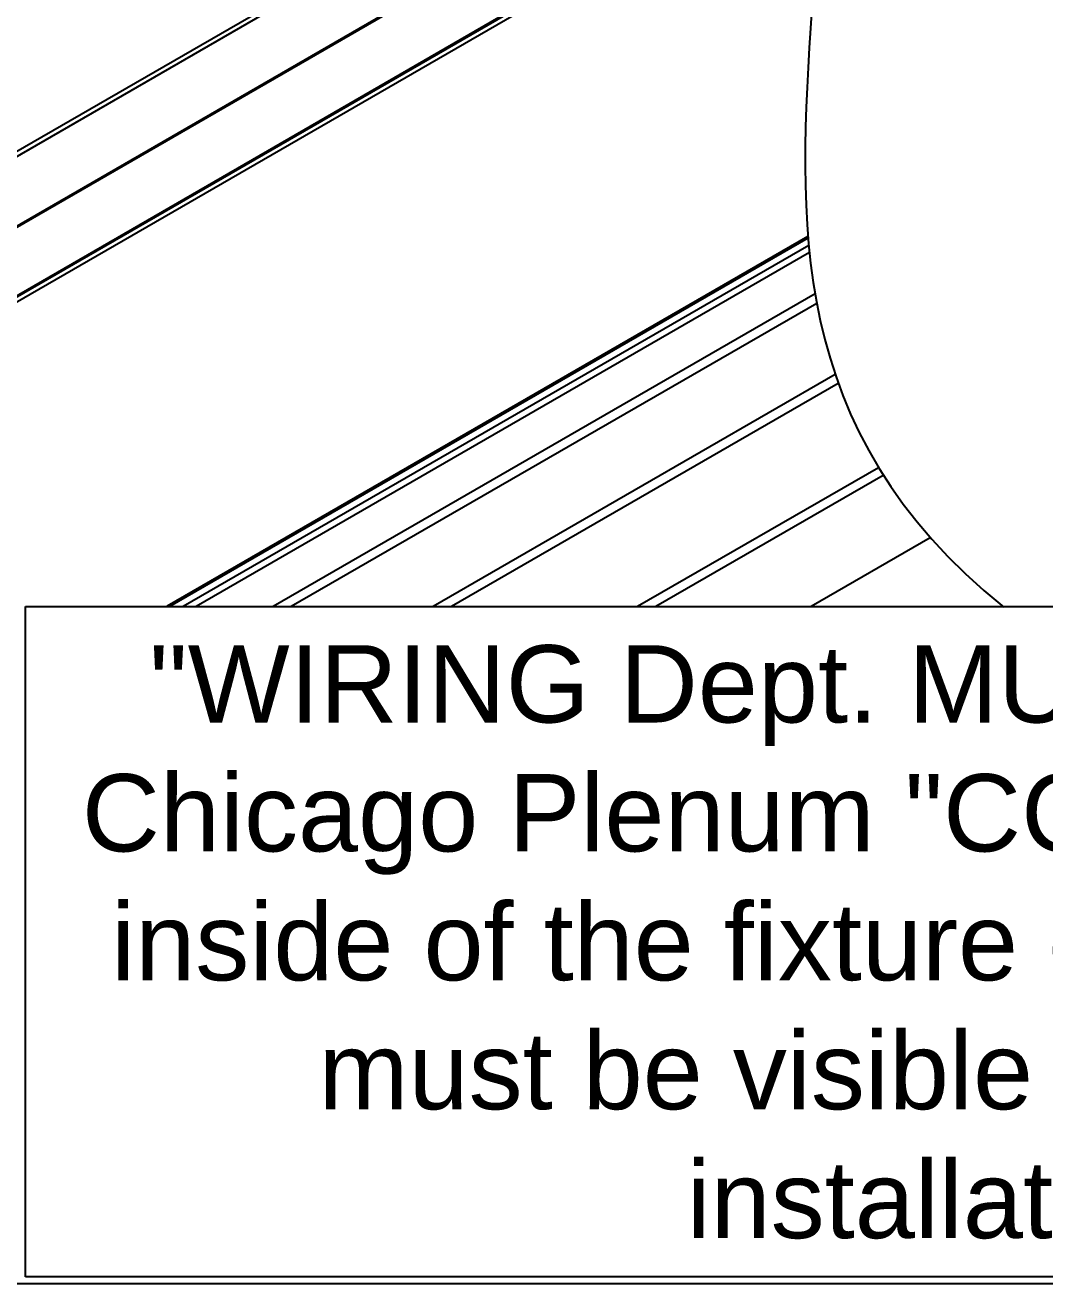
# Model space of a CAD drawing. Extents: x 0 to 13.3, y -7.3 to 0.
# Drawn here: x 5.13 to 8.425, y -7.31 to -3.241 of the extents above; entities that cross this region are included whole.
import ezdxf

# ---------------------------------------------------------------- set-up
doc = ezdxf.new("R2010")
doc.units = 0
doc.header["$LTSCALE"] = 0.5
doc.header["$MEASUREMENT"] = 0
doc.layers.add('FAB DWG', color=221, linetype='CONTINUOUS')
doc.layers.add('Housing', color=150, linetype='CONTINUOUS')
doc.layers.add('Text-Unprinted', color=131, linetype='CONTINUOUS', plot=False)
doc.styles.add('LSAD_Standard', font='arial.ttf')

msp = doc.modelspace()

# ---------------------------------------------------------------- linework, layer by layer
at = {"layer": 'Housing', "transparency": 16777216}
for p, q in [((5.0327, -3.689), (7.6265, -2.1916)), ((5.0398, -3.7012), (7.6302, -2.2058)), ((5.0398, -3.9266), (7.6699, -2.4083)), ((5.0398, -3.93), (7.6704, -2.4114)), ((5.0398, -4.1512), (7.6888, -2.6219)), ((5.0398, -4.1552), (7.6889, -2.6259)), ((5.0398, -4.1716), (7.6895, -2.6419)), ((7.6596, -3.9242), (5.5888, -5.1197)), ((5.5975, -5.1197), (7.66, -3.929)), ((5.64, -5.1197), (7.6621, -3.9523)), ((5.6824, -5.1197), (7.6644, -3.9755)), ((5.9307, -5.1197), (7.6825, -4.1084)), ((5.9307, -5.1197), (7.6825, -4.1084)), ((5.9898, -5.1197), (7.688, -4.1394)), ((6.448, -5.1197), (7.7475, -4.3696)), ((6.448, -5.1197), (7.7475, -4.3696)), ((6.5072, -5.1197), (7.7573, -4.398)), ((7.1092, -5.1197), (7.8873, -4.6706)), ((7.1092, -5.1197), (7.8873, -4.6706)), ((7.1684, -5.1197), (7.9029, -4.6957)), ((7.6697, -5.1197), (8.0549, -4.8973))]:
    msp.add_line(p, q, dxfattribs=at)
at = {"layer": 'Housing', "color": 1, "transparency": 16777216}
msp.add_open_spline([(6.3217, -0.7843), (7.7755, -1.6067), (7.6792, -3.0788), (7.5829, -4.5508), (8.2923, -5.1227)], degree=3, knots=[0.064531, 0.064531, 0.064531, 0.064531, 1, 1.807725, 1.807725, 1.807725, 1.807725], dxfattribs=at)
at = {"layer": 'Text-Unprinted', "ltscale": 0.5, "transparency": 16777216}
msp.add_lwpolyline([(0, 0), (13.2823, 0), (13.2823, -7.3102), (0, -7.3102)], close=True, dxfattribs=at)

# ---------------------------------------------------------------- texts
at = {"layer": 'FAB DWG', "transparency": 16777216, "insert": (8.1544, -5.2456), "char_height": 0.25, "width": 5.798391, "attachment_point": 2, "style": 'LSAD_Standard', "bg_fill": 16, "box_fill_scale": 1.5, "bg_fill_color": 256, "bg_fill_transparency": 0}
msp.add_mtext('"WIRING Dept. MUST APPLY the Chicago Plenum "CCEA" label to the inside of the fixture extrusion. Label must be visible after fixture installation"', dxfattribs=at)

doc.saveas('drawing.dxf')
